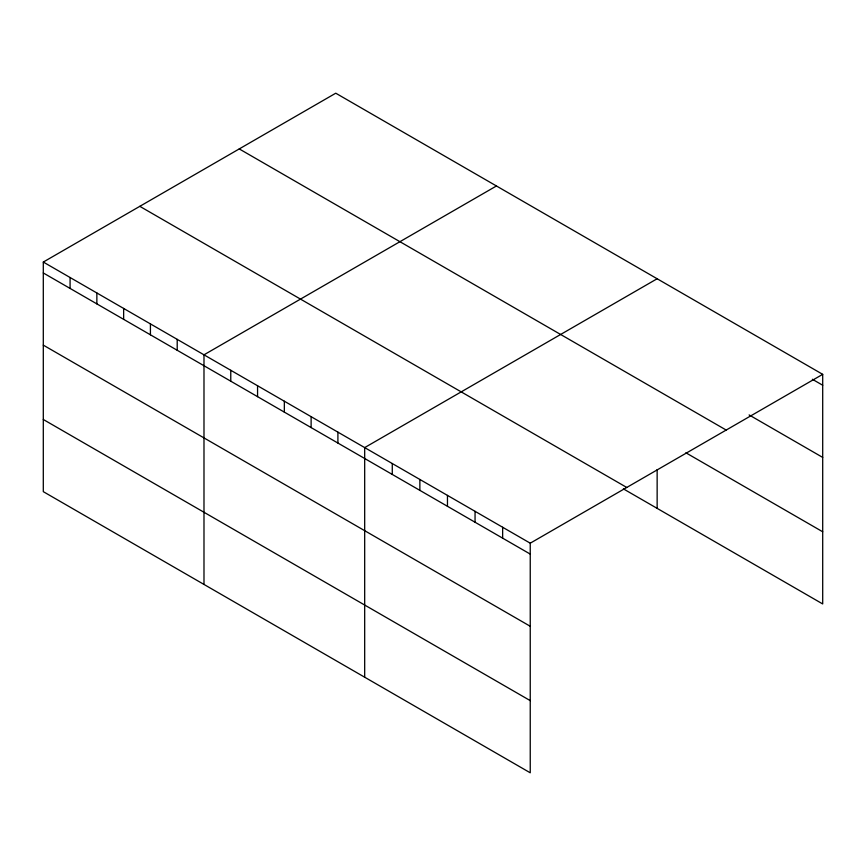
<?xml version="1.0" encoding="UTF-8"?>
<svg xmlns="http://www.w3.org/2000/svg" width="866" height="866" viewBox="0 0 866 866"><rect width="100%" height="100%" fill="white"/><g stroke="black" fill="none" stroke-linecap="round" stroke-linejoin="round"><path stroke-width="1.3" d="M43.3 262.052L530.241 543.188L530.241 772.797L43.3 491.661L43.3 262.052L335.759 93.203L822.7 374.339L822.7 603.948L623.368 488.868M496.445 185.974L203.986 354.822L203.986 584.442M657.142 278.755L364.683 447.603L364.683 677.212M530.241 543.188L822.7 374.339M812.351 379.265L822.7 385.24M749.122 414.933L822.7 457.41M239.243 148.92L726.184 430.056M685.883 452.788L822.7 531.778M139.816 206.335L626.757 487.461M43.3 272.963L530.241 554.088M43.3 345.133L530.241 626.27M43.3 419.49L530.241 700.626M657.142 469.599L657.142 508.364M502.648 527.253L502.648 538.165M475.055 511.319L475.055 522.23M447.462 495.395L447.462 506.296M419.869 479.461L419.869 490.373M392.276 463.526L392.276 474.438M337.902 432.134L337.902 443.046M311.121 416.676L311.121 427.588M284.34 401.218L284.34 412.119M257.559 385.749L257.559 396.66M230.767 370.291L230.767 381.192M177.205 339.364L177.205 350.275M150.424 323.906L150.424 334.806M123.643 308.437L123.643 319.348M96.862 292.979L96.862 303.89M70.081 277.51L70.081 288.421"/></g></svg>
